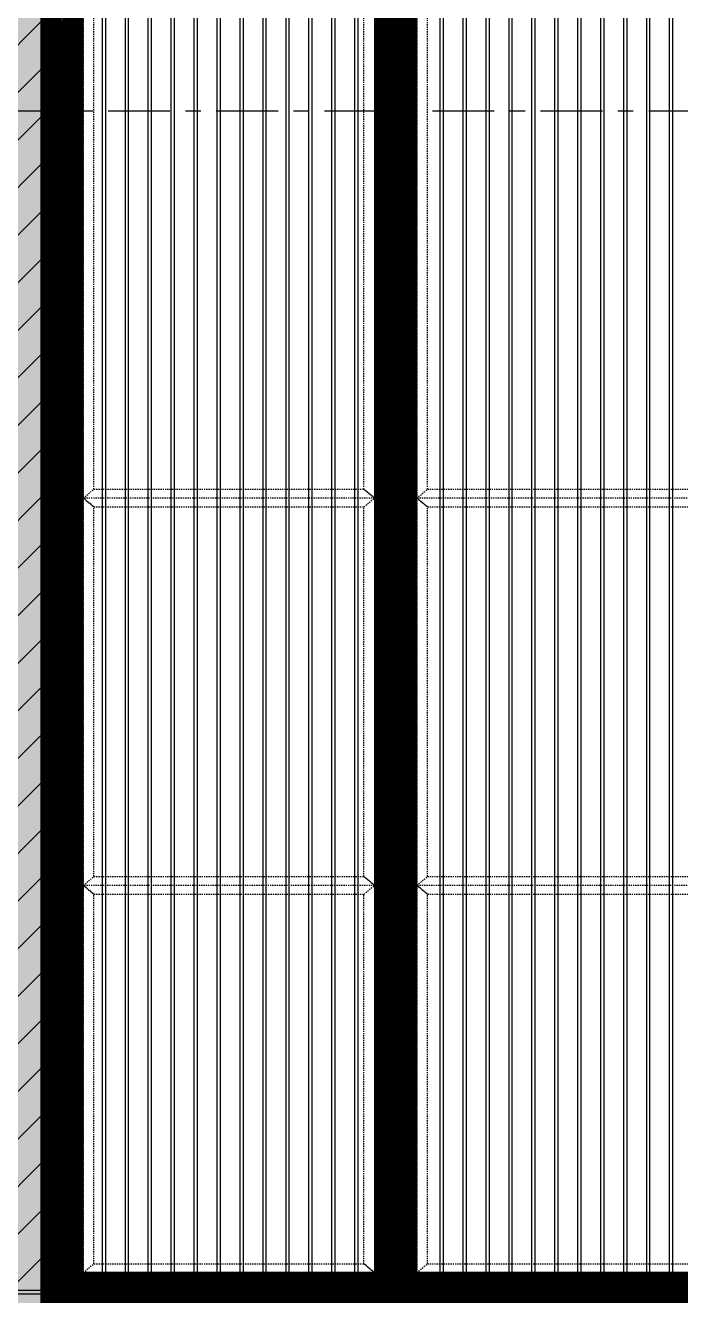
# Model space of a CAD drawing. Header units: millimetres. Extents: x 3774 to 718460, y -768339 to 192544.
# Drawn here: x 453875 to 455731, y -719322 to -715725 of the extents above; entities that cross this region are included whole.
import ezdxf
from ezdxf.xclip import XClip

# ---------------------------------------------------------------- set-up
doc = ezdxf.new("R2010")
doc.units = ezdxf.units.MM
doc.header["$XCLIPFRAME"] = 0
doc.set_wipeout_variables(frame=1)
for name, pattern in [('TA_GL_000.70000', [1.925, 0.7, -0.175, 0.175, -0.175, 0.7]), ('TA_HL_001.00000', [6.5, 3.55, -2.95]), ('XKITLINE00', [0]), ('XKITLINE02', [4, 2, -2])]:
    doc.linetypes.add(name, pattern=pattern)
for name, color, linetype in [('000 - 0_SYM_DWG_GRIDLINE_MAIN_COLOR_251', 7, 'Continuous'), ('000 - CONCRETE_COL_HATCH_', 7, 'Continuous'), ('010 - ASPG_EXTR_MAIN_COLOR_2', 7, 'Continuous'), ('010 - ASPG_EXTR_WIPEOUT_', 7, 'Continuous'), ('010 - ASPG_FRAMING_MAIN_COLOR_1', 7, 'Continuous'), ('010 - ASPG_FRAMING_MAIN_COLOR_2', 7, 'Continuous'), ('010 - ASPG_FRAMING_SUB_COLOR_2', 7, 'Continuous'), ('010 - ASPG_FRAMING_SUB_COLOR_3', 7, 'Continuous'), ('010 - ASPG_FRAMING_WIPEOUT_', 7, 'Continuous')]:
    doc.layers.add(name, color=color, linetype=linetype)
doc.layers.add('000_AREA_ASPG_AREA_HATCH_', color=7, linetype='Continuous', plot=False)
doc.layers.add('000_AREA_ASPG_AREA_MAIN_COLOR_1', color=7, linetype='Continuous', plot=False)
doc.layers.add('Bolt', color=7, linetype='Continuous', lineweight=0)
doc.layers.add('Part', color=7, linetype='Continuous', lineweight=0)
doc.styles.add('TA', font='', dxfattribs={"height": 4.5})
doc.styles.get('TA').set_extended_font_data('Cordia New')
pattern_1 = [(45, (-24.4354, 12824.1105), (-2.245064, 2.245064), [])]

# ---------------------------------------------------------------- blocks, each defined once
blk = doc.blocks.new('*A13064188')
at = {"layer": 'Part', "color": 7, "linetype": 'XKITLINE00', "lineweight": 0}
for p, q in [((2425.769525, -33.653462), (2425.769525, -31.253462)), ((2425.769529, -33.653462), (2411.275963, -33.653462))]:
    blk.add_line(p, q, dxfattribs=at)
blk = doc.blocks.new('*A13194201')
at = {"layer": 'Part', "color": 7, "linetype": 'XKITLINE00', "lineweight": 0}
for p, q in [((2411.275963, -32.053462), (2399.435963, -32.053462)), ((2411.275963, -32.053462), (2411.275963, -60.373462)), ((2411.275963, -60.373462), (2399.435963, -60.373462))]:
    blk.add_line(p, q, dxfattribs=at)
blk = doc.blocks.new('*A18514733')
at = {"layer": 'Part', "color": 7, "linetype": 'XKITLINE00', "lineweight": 0}
for p, q in [((2423.369525, -78.053462), (2423.369525, -33.653462)), ((2423.369525, -33.653462), (2425.769525, -33.653462)), ((2425.769525, -78.053462), (2425.769525, -33.653462))]:
    blk.add_line(p, q, dxfattribs=at)
blk = doc.blocks.new('*A18524734')
at = {"layer": 'Part', "color": 7, "linetype": 'XKITLINE00', "lineweight": 0}
for p, q in [((2421.369603, -37.573462), (2420.569603, -37.573462)), ((2420.569603, -44.053462), (2420.569603, -37.573462)), ((2421.369603, -44.053462), (2421.369603, -37.573462)), ((2420.569603, -56.053462), (2420.569603, -44.621462)), ((2421.369603, -56.053462), (2421.369603, -44.621462)), ((2420.569603, -68.053462), (2420.569603, -56.621462)), ((2421.369603, -68.053462), (2421.369603, -56.621462))]:
    blk.add_line(p, q, dxfattribs=at)
blk = doc.blocks.new('*A18534735')
at = {"layer": 'Part', "color": 7, "linetype": 'XKITLINE00', "lineweight": 0}
for p, q in [((2414.169603, -37.573462), (2413.369603, -37.573462)), ((2413.369603, -44.053462), (2413.369603, -37.573462)), ((2414.169603, -44.053462), (2414.169603, -37.573462)), ((2413.369603, -56.053462), (2413.369603, -44.621462)), ((2414.169603, -56.053462), (2414.169603, -44.621462)), ((2413.369603, -68.053462), (2413.369603, -56.621462)), ((2414.169603, -68.053462), (2414.169603, -56.621462))]:
    blk.add_line(p, q, dxfattribs=at)
blk = doc.blocks.new('*A18744756')
at = {"layer": 'Bolt', "color": 7, "linetype": 'XKITLINE00', "lineweight": 0}
for p, q in [((2424.257524, -38.173462), (2424.332116, -38.173462)), ((2424.369524, -38.061462), (2424.369524, -38.136054)), ((2424.369524, -38.285462), (2424.369524, -38.21087)), ((2424.481524, -38.173462), (2424.406932, -38.173462))]:
    blk.add_line(p, q, dxfattribs=at)
blk = doc.blocks.new('*A18754757')
at = {"layer": 'Bolt', "color": 7, "linetype": 'XKITLINE02', "lineweight": 0}
for p, q in [((2424.193524, -37.813462), (2424.193524, -37.893462)), ((2424.193524, -37.813462), (2424.193524, -37.893462)), ((2424.369524, -37.750102), (2424.369524, -38.093462)), ((2424.369524, -37.750102), (2424.369524, -38.093462)), ((2424.545524, -37.813462), (2424.545524, -37.893462)), ((2424.545524, -37.813462), (2424.545524, -37.893462))]:
    blk.add_line(p, q, dxfattribs=at)
blk = doc.blocks.new('*A18764758')
at = {"layer": 'Bolt', "color": 7, "linetype": 'XKITLINE00', "lineweight": 0}
for p, q in [((2424.257524, -38.173462), (2424.332116, -38.173462)), ((2424.369524, -38.061462), (2424.369524, -38.136054)), ((2424.369524, -38.285462), (2424.369524, -38.21087)), ((2424.481524, -38.173462), (2424.406932, -38.173462))]:
    blk.add_line(p, q, dxfattribs=at)
blk = doc.blocks.new('*A18774759')
at = {"layer": 'Bolt', "color": 7, "linetype": 'XKITLINE02', "lineweight": 0}
for p, q in [((2424.193524, -37.813462), (2424.193524, -37.893462)), ((2424.193524, -37.813462), (2424.193524, -37.893462)), ((2424.369524, -37.750102), (2424.369524, -38.093462)), ((2424.369524, -37.750102), (2424.369524, -38.093462)), ((2424.545524, -37.813462), (2424.545524, -37.893462)), ((2424.545524, -37.813462), (2424.545524, -37.893462))]:
    blk.add_line(p, q, dxfattribs=at)
blk = doc.blocks.new('*A19044786')
at = {"layer": 'Part', "color": 7, "linetype": 'XKITLINE00', "lineweight": 0}
for p, q in [((2423.209518, -56.053462), (2411.609569, -56.053462)), ((2411.609569, -56.573462), (2411.609569, -56.053462)), ((2423.209518, -56.573462), (2423.209518, -56.053462)), ((2423.209518, -56.573462), (2411.609569, -56.573462))]:
    blk.add_line(p, q, dxfattribs=at)
blk = doc.blocks.new('*A19054787')
at = {"layer": 'Part', "color": 7, "linetype": 'XKITLINE00', "lineweight": 0}
for p, q in [((2420.569603, -56.573462), (2420.569603, -56.621462)), ((2420.569603, -56.621462), (2421.369603, -56.621462)), ((2421.369603, -56.621462), (2421.369603, -56.573462))]:
    blk.add_line(p, q, dxfattribs=at)
blk = doc.blocks.new('*A19064788')
at = {"layer": 'Part', "color": 7, "linetype": 'XKITLINE00', "lineweight": 0}
for p, q in [((2420.945603, -57.421462), (2420.945603, -56.621462)), ((2420.945603, -56.621462), (2420.993603, -56.621462)), ((2420.993603, -57.421462), (2420.993603, -56.621462)), ((2420.945603, -56.861462), (2420.993603, -56.861462)), ((2420.945603, -57.421462), (2420.993603, -57.421462))]:
    blk.add_line(p, q, dxfattribs=at)
blk = doc.blocks.new('*A19074789')
at = {"layer": 'Part', "color": 7, "linetype": 'XKITLINE00', "lineweight": 0}
for p, q in [((2413.745603, -57.421462), (2413.745603, -56.621462)), ((2413.745603, -56.621462), (2413.793603, -56.621462)), ((2413.793603, -57.421462), (2413.793603, -56.621462)), ((2413.745603, -56.861462), (2413.793603, -56.861462)), ((2413.745603, -57.421462), (2413.793603, -57.421462))]:
    blk.add_line(p, q, dxfattribs=at)
blk = doc.blocks.new('*A19084790')
at = {"layer": 'Part', "color": 7, "linetype": 'XKITLINE00', "lineweight": 0}
for p, q in [((2413.369603, -56.573462), (2413.369603, -56.621462)), ((2413.369603, -56.621462), (2414.169603, -56.621462)), ((2414.169603, -56.621462), (2414.169603, -56.573462))]:
    blk.add_line(p, q, dxfattribs=at)
blk = doc.blocks.new('*A19134795')
at = {"layer": 'Part', "color": 7, "linetype": 'XKITLINE00', "lineweight": 0}
for p, q in [((2423.209518, -44.053462), (2411.609569, -44.053462)), ((2411.609569, -44.573462), (2411.609569, -44.053462)), ((2423.209518, -44.573462), (2423.209518, -44.053462)), ((2423.209518, -44.573462), (2411.609569, -44.573462))]:
    blk.add_line(p, q, dxfattribs=at)
blk = doc.blocks.new('*A19144796')
at = {"layer": 'Part', "color": 7, "linetype": 'XKITLINE00', "lineweight": 0}
for p, q in [((2420.569603, -44.573462), (2420.569603, -44.621462)), ((2421.369603, -44.621462), (2421.369603, -44.573462)), ((2420.569603, -44.621462), (2421.369603, -44.621462))]:
    blk.add_line(p, q, dxfattribs=at)
blk = doc.blocks.new('*A19154797')
at = {"layer": 'Part', "color": 7, "linetype": 'XKITLINE00', "lineweight": 0}
for p, q in [((2420.945603, -45.421462), (2420.945603, -44.621462)), ((2420.945603, -44.621462), (2420.993603, -44.621462)), ((2420.945603, -44.861462), (2420.993603, -44.861462)), ((2420.993603, -45.421462), (2420.993603, -44.621462)), ((2420.945603, -45.421462), (2420.993603, -45.421462))]:
    blk.add_line(p, q, dxfattribs=at)
blk = doc.blocks.new('*A19164798')
at = {"layer": 'Part', "color": 7, "linetype": 'XKITLINE00', "lineweight": 0}
for p, q in [((2413.745603, -45.421462), (2413.745603, -44.621462)), ((2413.745603, -44.621462), (2413.793603, -44.621462)), ((2413.745603, -44.861462), (2413.793603, -44.861462)), ((2413.793603, -45.421462), (2413.793603, -44.621462)), ((2413.745603, -45.421462), (2413.793603, -45.421462))]:
    blk.add_line(p, q, dxfattribs=at)
blk = doc.blocks.new('*A19174799')
at = {"layer": 'Part', "color": 7, "linetype": 'XKITLINE00', "lineweight": 0}
for p, q in [((2413.369603, -44.573462), (2413.369603, -44.621462)), ((2414.169603, -44.621462), (2414.169603, -44.573462)), ((2413.369603, -44.621462), (2414.169603, -44.621462))]:
    blk.add_line(p, q, dxfattribs=at)
blk = doc.blocks.new('*A19314813')
at = {"layer": 'Bolt'}
for points in [[(2420.674, -56.573), (2420.674, -56.525), (2420.786, -56.525), (2420.786, -56.573)], [(2420.674, -56.621), (2420.674, -56.573), (2420.786, -56.573), (2420.786, -56.621)], [(2421.154, -56.573), (2421.154, -56.525), (2421.266, -56.525), (2421.266, -56.573)], [(2421.154, -56.621), (2421.154, -56.573), (2421.266, -56.573), (2421.266, -56.621)]]:
    blk.add_hatch(color=7, dxfattribs=at).paths.add_polyline_path(points, flags=17)
at = {"layer": 'Bolt', "color": 7, "linetype": 'XKITLINE00', "lineweight": 0}
for p, q in [((2420.73, -56.685), (2420.73, -56.341)), ((2421.21, -56.685), (2421.21, -56.341)), ((2420.674, -56.573), (2420.674, -56.525)), ((2420.674, -56.621), (2420.674, -56.573)), ((2420.786, -56.573), (2420.786, -56.525)), ((2420.786, -56.621), (2420.786, -56.573)), ((2421.154, -56.573), (2421.154, -56.525)), ((2421.154, -56.621), (2421.154, -56.573)), ((2421.266, -56.573), (2421.266, -56.525)), ((2421.266, -56.621), (2421.266, -56.573))]:
    blk.add_line(p, q, dxfattribs=at)
blk = doc.blocks.new('*A19324814')
at = {"layer": 'Bolt'}
for points in [[(2413.474, -56.573), (2413.474, -56.525), (2413.586, -56.525), (2413.586, -56.573)], [(2413.474, -56.621), (2413.474, -56.573), (2413.586, -56.573), (2413.586, -56.621)], [(2413.954, -56.573), (2413.954, -56.525), (2414.066, -56.525), (2414.066, -56.573)], [(2413.954, -56.621), (2413.954, -56.573), (2414.066, -56.573), (2414.066, -56.621)]]:
    blk.add_hatch(color=7, dxfattribs=at).paths.add_polyline_path(points, flags=17)
at = {"layer": 'Bolt', "color": 7, "linetype": 'XKITLINE00', "lineweight": 0}
for p, q in [((2413.53, -56.685), (2413.53, -56.341)), ((2414.01, -56.685), (2414.01, -56.341)), ((2413.474, -56.573), (2413.474, -56.525)), ((2413.474, -56.621), (2413.474, -56.573)), ((2413.586, -56.573), (2413.586, -56.525)), ((2413.586, -56.621), (2413.586, -56.573)), ((2413.954, -56.573), (2413.954, -56.525)), ((2413.954, -56.621), (2413.954, -56.573)), ((2414.066, -56.573), (2414.066, -56.525)), ((2414.066, -56.621), (2414.066, -56.573))]:
    blk.add_line(p, q, dxfattribs=at)
blk = doc.blocks.new('*A19334815')
at = {"layer": 'Bolt'}
for points in [[(2420.674, -44.573), (2420.674, -44.525), (2420.786, -44.525), (2420.786, -44.573)], [(2420.674, -44.621), (2420.674, -44.573), (2420.786, -44.573), (2420.786, -44.621)], [(2421.154, -44.573), (2421.154, -44.525), (2421.266, -44.525), (2421.266, -44.573)], [(2421.154, -44.621), (2421.154, -44.573), (2421.266, -44.573), (2421.266, -44.621)]]:
    blk.add_hatch(color=7, dxfattribs=at).paths.add_polyline_path(points, flags=17)
at = {"layer": 'Bolt', "color": 7, "linetype": 'XKITLINE00', "lineweight": 0}
for p, q in [((2420.674, -44.573), (2420.674, -44.525)), ((2420.674, -44.621), (2420.674, -44.573)), ((2420.73, -44.685), (2420.73, -44.341)), ((2420.786, -44.573), (2420.786, -44.525)), ((2420.786, -44.621), (2420.786, -44.573)), ((2421.154, -44.573), (2421.154, -44.525)), ((2421.154, -44.621), (2421.154, -44.573)), ((2421.21, -44.685), (2421.21, -44.341)), ((2421.266, -44.573), (2421.266, -44.525)), ((2421.266, -44.621), (2421.266, -44.573))]:
    blk.add_line(p, q, dxfattribs=at)
blk = doc.blocks.new('*A19344816')
at = {"layer": 'Bolt'}
for points in [[(2413.474, -44.573), (2413.474, -44.525), (2413.586, -44.525), (2413.586, -44.573)], [(2413.474, -44.621), (2413.474, -44.573), (2413.586, -44.573), (2413.586, -44.621)], [(2413.954, -44.573), (2413.954, -44.525), (2414.066, -44.525), (2414.066, -44.573)], [(2413.954, -44.621), (2413.954, -44.573), (2414.066, -44.573), (2414.066, -44.621)]]:
    blk.add_hatch(color=7, dxfattribs=at).paths.add_polyline_path(points, flags=17)
at = {"layer": 'Bolt', "color": 7, "linetype": 'XKITLINE00', "lineweight": 0}
for p, q in [((2413.474, -44.573), (2413.474, -44.525)), ((2413.474, -44.621), (2413.474, -44.573)), ((2413.53, -44.685), (2413.53, -44.341)), ((2413.586, -44.573), (2413.586, -44.525)), ((2413.586, -44.621), (2413.586, -44.573)), ((2413.954, -44.573), (2413.954, -44.525)), ((2413.954, -44.621), (2413.954, -44.573)), ((2414.01, -44.685), (2414.01, -44.341)), ((2414.066, -44.573), (2414.066, -44.525)), ((2414.066, -44.621), (2414.066, -44.573))]:
    blk.add_line(p, q, dxfattribs=at)
blk = doc.blocks.new('*A19354817')
at = {"layer": 'Part', "color": 7, "linetype": 'XKITLINE00', "lineweight": 0}
for p, q in [((2411.275963, -33.653462), (2423.369549, -33.653462)), ((2423.369549, -33.653462), (2423.369549, -37.253462)), ((2423.369549, -37.253462), (2411.275963, -37.253462))]:
    blk.add_line(p, q, dxfattribs=at)
blk = doc.blocks.new('*A19364818')
at = {"layer": 'Part', "color": 7, "linetype": 'XKITLINE00', "lineweight": 0}
for p, q in [((2412.889603, -37.493462), (2412.889603, -37.413462)), ((2412.889603, -37.413462), (2414.649603, -37.413462)), ((2412.889603, -37.493462), (2414.649603, -37.493462)), ((2414.649603, -37.493462), (2414.649603, -37.413462))]:
    blk.add_line(p, q, dxfattribs=at)
blk = doc.blocks.new('*A19374819')
at = {"layer": 'Part', "color": 7, "linetype": 'XKITLINE00', "lineweight": 0}
for p, q in [((2412.889603, -37.413462), (2412.729603, -37.253462)), ((2414.809603, -37.253462), (2414.649603, -37.413462)), ((2414.649603, -37.413462), (2412.889603, -37.413462))]:
    blk.add_line(p, q, dxfattribs=at)
blk = doc.blocks.new('*A19384820')
at = {"layer": 'Part', "color": 7, "linetype": 'XKITLINE00', "lineweight": 0}
for p, q in [((2413.793603, -37.573462), (2413.793603, -37.493462)), ((2413.833603, -37.573462), (2413.833603, -37.533462)), ((2413.833603, -37.533462), (2414.273603, -37.533462)), ((2414.273603, -37.533462), (2414.273603, -37.493462))]:
    blk.add_line(p, q, dxfattribs=at)
blk = doc.blocks.new('*A19394821')
at = {"layer": 'Part', "color": 7, "linetype": 'XKITLINE00', "lineweight": 0}
for p, q in [((2420.089603, -37.413462), (2419.929603, -37.253462)), ((2422.009603, -37.253462), (2421.849603, -37.413462)), ((2421.849603, -37.413462), (2420.089603, -37.413462))]:
    blk.add_line(p, q, dxfattribs=at)
blk = doc.blocks.new('*A19404822')
at = {"layer": 'Part', "color": 7, "linetype": 'XKITLINE00', "lineweight": 0}
for p, q in [((2420.993603, -37.573462), (2420.993603, -37.493462)), ((2421.033603, -37.573462), (2421.033603, -37.533462)), ((2421.033603, -37.533462), (2421.473603, -37.533462)), ((2421.473603, -37.533462), (2421.473603, -37.493462))]:
    blk.add_line(p, q, dxfattribs=at)
blk = doc.blocks.new('*A19414823')
at = {"layer": 'Part', "color": 7, "linetype": 'XKITLINE00', "lineweight": 0}
for p, q in [((2420.089603, -37.493462), (2420.089603, -37.413462)), ((2420.089603, -37.413462), (2421.849603, -37.413462)), ((2420.089603, -37.493462), (2421.849603, -37.493462)), ((2421.849603, -37.493462), (2421.849603, -37.413462))]:
    blk.add_line(p, q, dxfattribs=at)
blk = doc.blocks.new('*A19424824')
at = {"layer": 'Bolt'}
for points in [[(2420.386, -37.413), (2420.386, -37.493), (2420.274, -37.493), (2420.274, -37.413)], [(2421.666, -37.413), (2421.666, -37.493), (2421.554, -37.493), (2421.554, -37.413)]]:
    blk.add_hatch(color=7, dxfattribs=at).paths.add_polyline_path(points, flags=17)
at = {"layer": 'Bolt', "color": 7, "linetype": 'XKITLINE00', "lineweight": 0}
for p, q in [((2420.33, -37.35), (2420.33, -37.693)), ((2421.61, -37.35), (2421.61, -37.693)), ((2420.274, -37.413), (2420.274, -37.493)), ((2420.386, -37.413), (2420.386, -37.493)), ((2421.554, -37.413), (2421.554, -37.493)), ((2421.666, -37.413), (2421.666, -37.493))]:
    blk.add_line(p, q, dxfattribs=at)
blk = doc.blocks.new('*A19434825')
at = {"layer": 'Bolt', "color": 7, "linetype": 'XKITLINE02', "lineweight": 0}
for p, q in [((2420.882243, -37.773462), (2421.225603, -37.773462)), ((2420.945603, -37.717462), (2420.993603, -37.717462)), ((2420.945603, -37.829462), (2420.993603, -37.829462)), ((2420.993603, -37.717462), (2421.033603, -37.717462)), ((2420.993603, -37.829462), (2421.033603, -37.829462))]:
    blk.add_line(p, q, dxfattribs=at)
blk = doc.blocks.new('*A19444826')
at = {"layer": 'Bolt'}
for points in [[(2413.186, -37.413), (2413.186, -37.493), (2413.074, -37.493), (2413.074, -37.413)], [(2414.466, -37.413), (2414.466, -37.493), (2414.354, -37.493), (2414.354, -37.413)]]:
    blk.add_hatch(color=7, dxfattribs=at).paths.add_polyline_path(points, flags=17)
at = {"layer": 'Bolt', "color": 7, "linetype": 'XKITLINE00', "lineweight": 0}
for p, q in [((2413.13, -37.35), (2413.13, -37.693)), ((2414.41, -37.35), (2414.41, -37.693)), ((2413.074, -37.413), (2413.074, -37.493)), ((2413.186, -37.413), (2413.186, -37.493)), ((2414.354, -37.413), (2414.354, -37.493)), ((2414.466, -37.413), (2414.466, -37.493))]:
    blk.add_line(p, q, dxfattribs=at)
blk = doc.blocks.new('*A19454827')
at = {"layer": 'Bolt', "color": 7, "linetype": 'XKITLINE02', "lineweight": 0}
for p, q in [((2413.682243, -37.773462), (2414.025603, -37.773462)), ((2413.745603, -37.717462), (2413.793603, -37.717462)), ((2413.745603, -37.829462), (2413.793603, -37.829462)), ((2413.793603, -37.717462), (2413.833603, -37.717462)), ((2413.793603, -37.829462), (2413.833603, -37.829462))]:
    blk.add_line(p, q, dxfattribs=at)
blk = doc.blocks.new('*A19804862')
at = {"layer": 'Bolt', "color": 7, "linetype": 'XKITLINE02', "lineweight": 0}
for p, q in [((2425.249524, -56.684822), (2425.249524, -56.341462)), ((2425.249524, -56.684822), (2425.249524, -56.341462)), ((2425.073524, -56.621462), (2425.073524, -56.573462)), ((2425.073524, -56.621462), (2425.073524, -56.573462)), ((2425.193524, -56.573462), (2425.193524, -56.525462)), ((2425.193524, -56.573462), (2425.193524, -56.525462)), ((2425.305524, -56.573462), (2425.305524, -56.525462)), ((2425.305524, -56.573462), (2425.305524, -56.525462)), ((2425.425524, -56.621462), (2425.425524, -56.573462)), ((2425.425524, -56.621462), (2425.425524, -56.573462))]:
    blk.add_line(p, q, dxfattribs=at)
blk = doc.blocks.new('*A19824864')
at = {"layer": 'Bolt', "color": 7, "linetype": 'XKITLINE02', "lineweight": 0}
for p, q in [((2425.249527, -56.684822), (2425.249527, -56.341462)), ((2425.249527, -56.684822), (2425.249527, -56.341462)), ((2425.073527, -56.621462), (2425.073527, -56.573462)), ((2425.073527, -56.621462), (2425.073527, -56.573462)), ((2425.193527, -56.573462), (2425.193527, -56.525462)), ((2425.193527, -56.573462), (2425.193527, -56.525462)), ((2425.305527, -56.573462), (2425.305527, -56.525462)), ((2425.305527, -56.573462), (2425.305527, -56.525462)), ((2425.425527, -56.621462), (2425.425527, -56.573462)), ((2425.425527, -56.621462), (2425.425527, -56.573462))]:
    blk.add_line(p, q, dxfattribs=at)
blk = doc.blocks.new('*A19834865')
at = {"layer": 'Bolt', "color": 7, "linetype": 'XKITLINE02', "lineweight": 0}
for p, q in [((2425.073524, -44.621462), (2425.073524, -44.573462)), ((2425.073524, -44.621462), (2425.073524, -44.573462)), ((2425.193524, -44.573462), (2425.193524, -44.525462)), ((2425.193524, -44.573462), (2425.193524, -44.525462)), ((2425.249524, -44.684822), (2425.249524, -44.341462)), ((2425.249524, -44.684822), (2425.249524, -44.341462)), ((2425.305524, -44.573462), (2425.305524, -44.525462)), ((2425.305524, -44.573462), (2425.305524, -44.525462)), ((2425.425524, -44.621462), (2425.425524, -44.573462)), ((2425.425524, -44.621462), (2425.425524, -44.573462))]:
    blk.add_line(p, q, dxfattribs=at)
blk = doc.blocks.new('*A19854867')
at = {"layer": 'Bolt', "color": 7, "linetype": 'XKITLINE02', "lineweight": 0}
for p, q in [((2425.073527, -44.621462), (2425.073527, -44.573462)), ((2425.073527, -44.621462), (2425.073527, -44.573462)), ((2425.193527, -44.573462), (2425.193527, -44.525462)), ((2425.193527, -44.573462), (2425.193527, -44.525462)), ((2425.249527, -44.684822), (2425.249527, -44.341462)), ((2425.249527, -44.684822), (2425.249527, -44.341462)), ((2425.305527, -44.573462), (2425.305527, -44.525462)), ((2425.305527, -44.573462), (2425.305527, -44.525462)), ((2425.425527, -44.621462), (2425.425527, -44.573462)), ((2425.425527, -44.621462), (2425.425527, -44.573462))]:
    blk.add_line(p, q, dxfattribs=at)
blk = doc.blocks.new('*U8559')
at = {"color": 7}
blk.add_wipeout([(0, 0), (1480, 0), (1480, 3840), (0, 3840)], dxfattribs=at)
blk.add_lwpolyline([(0, 0), (1480, 0), (1480, 3840), (0, 3840)], close=True, dxfattribs=at)
blk = doc.blocks.new('W-1-PP19-SE-ENT3_20260407-111149_PP19_ENT3_SE_ELE3')
at = {"color": 7, "lineweight": 0, "xscale": 125, "yscale": 125, "zscale": 125}
for name in ['*A13064188', '*A13194201', '*A19354817', '*A18514733', '*A19374819', '*A19444826', '*A19394821', '*A19424824', '*A19364818', '*A18534735', '*A19384820', '*A19414823', '*A18524734', '*A19404822', '*A19454827', '*A19434825', '*A18754757', '*A18774759', '*A18744756', '*A18764758', '*A19134795', '*A19344816', '*A19334815', '*A19834865', '*A19854867', '*A19174799', '*A19164798', '*A19144796', '*A19154797', '*A19044786', '*A19324814', '*A19314813', '*A19804862', '*A19824864', '*A19084790', '*A19074789', '*A19054787', '*A19064788']:
    blk.add_blockref(name, (-296446.190625, 122106.68275), dxfattribs=at)
at = {"color": 7}
blk.add_blockref('*U8559', (3483.30475, 114560), dxfattribs=at)
blk = doc.blocks.new('A$Cc95a8f7c')
at = {"layer": '000 - CONCRETE_COL_HATCH_', "transparency": 33554585}
h = blk.add_hatch(dxfattribs=at)
h.set_pattern_fill('AR-CONC', scale=2.5)
h.paths.add_polyline_path([(-9706.691625, -12559.999625), (-14206.257875, -12559.999625), (-14206.257875, -15540), (-24.997375, -15540), (-24.997375, -12559.999625), (-3726.691625, -12559.999625), (-3726.691625, 300), (-9706.691625, 300)])
h = blk.add_hatch(dxfattribs=at)
h.set_pattern_fill('ANSI31', scale=30)
h.paths.add_polyline_path([(-3726.691625, -12559.999625), (-24.997375, -12559.999625), (-24.997375, -15540), (-14206.257875, -15540), (-14206.257875, -12559.999625), (-9706.691625, -12559.999625), (-9706.691625, 300), (-3726.691625, 300)])
at = {"layer": '000 - CONCRETE_COL_HATCH_', "color": 7}
blk.add_lwpolyline([(-3726.691625, -12559.999625), (-24.997375, -12559.999625), (-24.997375, -15540), (-14206.257875, -15540), (-14206.257875, -12559.999625), (-9706.691625, -12559.999625), (-9706.691625, 300), (-3726.691625, 300)], close=True, dxfattribs=at)
blk.add_lwpolyline([(-3726.691625, -12559.999625), (-24.997375, -12559.999625), (-24.997375, -15540), (-14206.257875, -15540), (-14206.257875, -12559.999625), (-9706.691625, -12559.999625), (-9706.691625, 300), (-3726.691625, 300)], close=True, dxfattribs=at)
blk.add_lwpolyline([(-3726.691625, -12559.999625), (-24.997375, -12559.999625), (-24.997375, -15540), (-14206.257875, -15540), (-14206.257875, -12559.999625), (-9706.691625, -12559.999625), (-9706.691625, 300), (-3726.691625, 300)], close=True, dxfattribs=at)
blk.add_lwpolyline([(-3726.691625, -12559.999625), (-24.997375, -12559.999625), (-24.997375, -15540), (-14206.257875, -15540), (-14206.257875, -12559.999625), (-9706.691625, -12559.999625), (-9706.691625, 300), (-3726.691625, 300)], close=True, dxfattribs=at)
blk = doc.blocks.new('W-1-PP19-SE-ENT3_20260407-141310_PP19_ENT3_PRECAST_HATCH')
at = {"color": 7}
blk.add_blockref('A$Cc95a8f7c', (-46357.4, 85502.9), dxfattribs=at)
blk = doc.blocks.new('W-1-PP19-SE-ENT3_20260407-141433PP19_ENT3_PRECAST_HATCH')
at = {"color": 7}
blk.add_blockref('W-1-PP19-SE-ENT3_20260407-141310_PP19_ENT3_PRECAST_HATCH', (55047.4, 32597.1), dxfattribs=at)
blk = doc.blocks.new('*U5908')
at = {"layer": '000 - 0_SYM_DWG_GRIDLINE_MAIN_COLOR_251', "color": 7, "linetype": 'ByBlock', "ltscale": 5}
blk.add_line((10, 0), (-471.236, 0), dxfattribs=at)
at = {"color": 7, "style": 'TA', "flags": 1}
blk.add_attdef('LOCATION', (6, -6), '', height=4.5, rotation=270, dxfattribs=at)
blk = doc.blocks.new('W-1-PP19-SE-ENT3_20260407-142507PP19_ENT3_ELE1_DIMS_2')
at = {"layer": '000 - 0_SYM_DWG_GRIDLINE_MAIN_COLOR_251', "color": 7, "linetype": 'TA_GL_000.70000', "xscale": 50.00000000000003, "yscale": 50.00000000000003, "zscale": 50.00000000000003, "rotation": 180}
for p in [(-12415.2, 117900), (-12415.2, 114550)]:
    blk.add_blockref('*U5908', p, dxfattribs=at)
blk = doc.blocks.new('*U8164')
at = {"layer": '010 - ASPG_FRAMING_SUB_COLOR_3', "color": 7, "linetype": 'ByBlock'}
for points in [[(0, 0), (0, 825), (25, 795), (25, 30), (0, 0)], [(1096.7, 825), (0, 825), (25, 795), (1071.7, 795)], [(1096.7, 0), (1096.7, 825), (1071.7, 795), (1071.7, 30), (1096.7, 0)], [(25, 30), (1071.7, 30), (1096.7, 0), (0, 0), (25, 30)]]:
    blk.add_lwpolyline(points, close=True, dxfattribs=at)
blk = doc.blocks.new('*U8165')
at = {"layer": '010 - ASPG_FRAMING_SUB_COLOR_3', "color": 7, "linetype": 'ByBlock'}
for points in [[(0, 0), (0, 856.3), (25, 826.3), (25, 30), (0, 0)], [(1096.7, 856.3), (0, 856.3), (25, 826.3), (1071.7, 826.3)], [(1096.7, 0), (1096.7, 856.3), (1071.7, 826.3), (1071.7, 30), (1096.7, 0)], [(25, 30), (1071.7, 30), (1096.7, 0), (0, 0), (25, 30)]]:
    blk.add_lwpolyline(points, close=True, dxfattribs=at)
blk = doc.blocks.new('*U8487')
at = {"color": 7}
blk.add_wipeout([(50, 0), (895, 0), (895, 12850), (50, 12850)], dxfattribs=at).dxf.layer = '010 - ASPG_EXTR_WIPEOUT_'
at = {"layer": '010 - ASPG_EXTR_MAIN_COLOR_2', "color": 7}
for points in [[(113.3, 0), (123.5, 0), (123.5, 12850), (113.3, 12850)], [(178.3, 0), (188.5, 0), (188.5, 12850), (178.3, 12850)], [(243.3, 0), (253.5, 0), (253.5, 12850), (243.3, 12850)], [(308.3, 0), (318.5, 0), (318.5, 12850), (308.3, 12850)], [(373.3, 0), (383.5, 0), (383.5, 12850), (373.3, 12850)], [(438.3, 0), (448.5, 0), (448.5, 12850), (438.3, 12850)], [(503.3, 0), (513.5, 0), (513.5, 12850), (503.3, 12850)], [(568.3, 0), (578.5, 0), (578.5, 12850), (568.3, 12850)], [(633.3, 0), (643.5, 0), (643.5, 12850), (633.3, 12850)], [(698.3, 0), (708.5, 0), (708.5, 12850), (698.3, 12850)], [(763.3, 0), (773.5, 0), (773.5, 12850), (763.3, 12850)], [(828.3, 0), (838.5, 0), (838.5, 12850), (828.3, 12850)]]:
    blk.add_lwpolyline(points, close=True, dxfattribs=at)
at = {"layer": '010 - ASPG_FRAMING_SUB_COLOR_2', "color": 7}
blk.add_lwpolyline([(50, 0), (895, 0), (895, 12850), (50, 12850)], close=True, dxfattribs=at)
at = {"color": 7}
for points in [[(-50, 0), (50, 0), (50, 12850), (-50, 12850)], [(895, 0), (995, 0), (995, 12850), (895, 12850)]]:
    blk.add_wipeout(points, dxfattribs=at).dxf.layer = '010 - ASPG_EXTR_WIPEOUT_'
at = {"layer": '010 - ASPG_FRAMING_MAIN_COLOR_1', "color": 7}
for points in [[(-50, 0), (-40, 0), (-40, 12850), (-50, 12850)], [(40, 0), (50, 0), (50, 12850), (40, 12850)], [(895, 0), (905, 0), (905, 12850), (895, 12850)], [(985, 0), (995, 0), (995, 12850), (985, 12850)]]:
    blk.add_lwpolyline(points, close=True, dxfattribs=at)
at = {"layer": '010 - ASPG_FRAMING_SUB_COLOR_2', "color": 7}
for points in [[(-50, 0), (50, 0), (50, 12850), (-50, 12850)], [(895, 0), (995, 0), (995, 12850), (895, 12850)]]:
    blk.add_lwpolyline(points, close=True, dxfattribs=at)
blk = doc.blocks.new('*U8486')
at = {"color": 7}
blk.add_wipeout([(50, 0), (926.3, 0), (926.3, 12825), (50, 12825)], dxfattribs=at).dxf.layer = '010 - ASPG_EXTR_WIPEOUT_'
at = {"layer": '010 - ASPG_EXTR_MAIN_COLOR_2', "color": 7}
for points in [[(125, 0), (135.2, 0), (135.2, 12825), (125, 12825)], [(190, 0), (200.2, 0), (200.2, 12825), (190, 12825)], [(255, 0), (265.2, 0), (265.2, 12825), (255, 12825)], [(320, 0), (330.2, 0), (330.2, 12825), (320, 12825)], [(385, 0), (395.2, 0), (395.2, 12825), (385, 12825)], [(450, 0), (460.2, 0), (460.2, 12825), (450, 12825)], [(515, 0), (525.2, 0), (525.2, 12825), (515, 12825)], [(580, 0), (590.2, 0), (590.2, 12825), (580, 12825)], [(645, 0), (655.2, 0), (655.2, 12825), (645, 12825)], [(710, 0), (720.2, 0), (720.2, 12825), (710, 12825)], [(775, 0), (785.2, 0), (785.2, 12825), (775, 12825)]]:
    blk.add_lwpolyline(points, close=True, dxfattribs=at)
at = {"layer": '010 - ASPG_FRAMING_SUB_COLOR_2', "color": 7}
blk.add_lwpolyline([(50, 0), (926.3, 0), (926.3, 12825), (50, 12825)], close=True, dxfattribs=at)
at = {"color": 7}
blk.add_wipeout([(-50, 0), (50, 0), (50, 12825), (-50, 12825)], dxfattribs=at).dxf.layer = '010 - ASPG_EXTR_WIPEOUT_'
at = {"layer": '010 - ASPG_FRAMING_MAIN_COLOR_1', "color": 7}
for points in [[(-50, 0), (-40, 0), (-40, 12825), (-50, 12825)], [(40, 0), (50, 0), (50, 12825), (40, 12825)]]:
    blk.add_lwpolyline(points, close=True, dxfattribs=at)
at = {"layer": '010 - ASPG_FRAMING_SUB_COLOR_2', "color": 7}
blk.add_lwpolyline([(-50, 0), (50, 0), (50, 12825), (-50, 12825)], close=True, dxfattribs=at)
blk = doc.blocks.new('*U5954')
at = {"color": 7}
blk.add_wipeout([(0, -40), (1918, -40), (1918, 40), (0, 40)], dxfattribs=at).dxf.layer = '010 - ASPG_FRAMING_WIPEOUT_'
at = {"layer": '010 - ASPG_FRAMING_MAIN_COLOR_2', "color": 7}
blk.add_lwpolyline([(0, -40), (1918, -40), (1918, 40), (0, 40)], close=True, dxfattribs=at)
at = {"color": 7}
for points in [[(0, 40), (1993, 40), (1993, 50), (0, 50)], [(0, -50), (1993, -50), (1993, -40), (0, -40)]]:
    blk.add_wipeout(points, dxfattribs=at).dxf.layer = '010 - ASPG_FRAMING_WIPEOUT_'
at = {"layer": '010 - ASPG_FRAMING_MAIN_COLOR_1', "color": 7}
for points in [[(0, 40), (1993, 40), (1993, 50), (0, 50)], [(0, -50), (1993, -50), (1993, -40), (0, -40)]]:
    blk.add_lwpolyline(points, close=True, dxfattribs=at)
blk = doc.blocks.new('*U8488')
at = {"layer": '010 - ASPG_FRAMING_SUB_COLOR_3', "color": 7, "linetype": 'ByBlock'}
for points in [[(0, 0), (0, 825), (25, 795), (25, 30), (0, 0)], [(1596.7, 825), (0, 825), (25, 795), (1571.7, 795)], [(1596.7, 0), (1596.7, 825), (1571.7, 795), (1571.7, 30), (1596.7, 0)], [(25, 30), (1571.7, 30), (1596.7, 0), (0, 0), (25, 30)]]:
    blk.add_lwpolyline(points, close=True, dxfattribs=at)
blk = doc.blocks.new('*U8485')
at = {"layer": '010 - ASPG_FRAMING_SUB_COLOR_3', "color": 7, "linetype": 'ByBlock'}
for points in [[(0, 0), (0, 856.3), (25, 826.3), (25, 30), (0, 0)], [(1596.7, 856.3), (0, 856.3), (25, 826.3), (1571.7, 826.3)], [(1596.7, 0), (1596.7, 856.3), (1571.7, 826.3), (1571.7, 30), (1596.7, 0)], [(25, 30), (1571.7, 30), (1596.7, 0), (0, 0), (25, 30)]]:
    blk.add_lwpolyline(points, close=True, dxfattribs=at)
blk = doc.blocks.new('*U8489')
at = {"layer": '000_AREA_ASPG_AREA_HATCH_', "transparency": 33554539}
h = blk.add_hatch(dxfattribs=at)
h.set_pattern_fill('ANSI31')
h.set_pattern_definition(pattern_1)
h.paths.add_polyline_path([(-60, 0), (60, 0), (60, 12850), (-60, 12850)])
at = {"layer": '000_AREA_ASPG_AREA_MAIN_COLOR_1', "color": 7}
blk.add_lwpolyline([(-60, 0), (60, 0), (60, 12850), (-60, 12850)], close=True, dxfattribs=at)
blk = doc.blocks.new('*U8199')
at = {"layer": '000_AREA_ASPG_AREA_HATCH_', "transparency": 33554539}
h = blk.add_hatch(dxfattribs=at)
h.set_pattern_fill('ANSI31')
h.set_pattern_definition(pattern_1)
h.paths.add_polyline_path([(-60, 0), (60, 0), (60, 12850), (-60, 12850)])
at = {"layer": '000_AREA_ASPG_AREA_MAIN_COLOR_1', "color": 7}
blk.add_lwpolyline([(-60, 0), (60, 0), (60, 12850), (-60, 12850)], close=True, dxfattribs=at)
blk = doc.blocks.new('*U8200')
at = {"layer": '000_AREA_ASPG_AREA_HATCH_', "transparency": 33554539}
h = blk.add_hatch(dxfattribs=at)
h.set_pattern_fill('ANSI31')
h.set_pattern_definition([(45, (-24.4354, 1967.1146), (-2.245064, 2.245064), [])])
h.paths.add_polyline_path([(-60, 0), (60, 0), (60, 1993), (-60, 1993)])
at = {"layer": '000_AREA_ASPG_AREA_MAIN_COLOR_1', "color": 7}
blk.add_lwpolyline([(-60, 0), (60, 0), (60, 1993), (-60, 1993)], close=True, dxfattribs=at)

msp = doc.modelspace()

# ---------------------------------------------------------------- block references
at = {"color": 7}
ref = msp.add_blockref('W-1-PP19-SE-ENT3_20260407-111149_PP19_ENT3_SE_ELE3', (448956.051, -833866.64), dxfattribs=at)
XClip(ref).set_block_clipping_path([(-12000.0004375063, 99820.555271939), (12229.3280822252, 118947.6656106847)])

# ---------------------------------------------------------------- next in the draw order: block references
msp.add_blockref('*U8487', (453979.051, -728316.64), dxfattribs=at)

# ---------------------------------------------------------------- next in the draw order: block references
msp.add_blockref('*U8486', (454924.051, -728316.64), dxfattribs=at)

# ---------------------------------------------------------------- next in the draw order: block references
at = {"color": 7, "linetype": 'TA_HL_001.00000', "rotation": 90}
for name, p in [('*U8488', (454864.051, -717063.306)), ('*U8485', (455840.351, -717063.306)), ('*U8164', (454864.051, -718159.973)), ('*U8165', (455840.351, -718159.973))]:
    msp.add_blockref(name, p, dxfattribs=at)
at = {"color": 7}
msp.add_blockref('*U5954', (453929.047, -719316.64), dxfattribs=at)

# ---------------------------------------------------------------- next in the draw order: block references
for name, p in [('W-1-PP19-SE-ENT3_20260407-142507PP19_ENT3_ELE1_DIMS_2', (448956.051, -833866.64)), ('W-1-PP19-SE-ENT3_20260407-141433PP19_ENT3_PRECAST_HATCH', (448956.051, -833866.64)), ('*U8199', (453979.051, -728316.64)), ('*U8489', (454924.051, -728316.64))]:
    msp.add_blockref(name, p, dxfattribs=at)
at = {"color": 7, "linetype": 'TA_HL_001.00000', "rotation": 90}
for name, p in [('*U8164', (454864.051, -719256.64)), ('*U8165', (455840.351, -719256.64))]:
    msp.add_blockref(name, p, dxfattribs=at)
at = {"color": 7, "rotation": 270}
msp.add_blockref('*U8200', (453929.047, -719316.64), dxfattribs=at)

doc.saveas('drawing.dxf')
